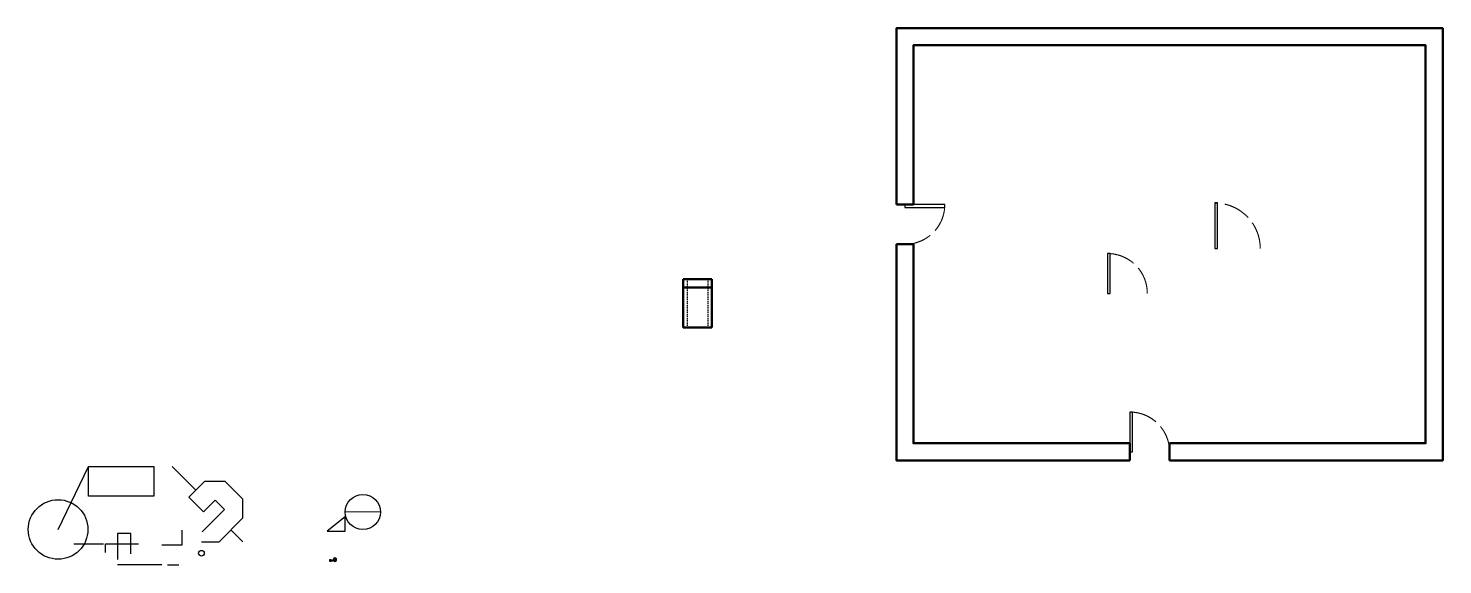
# Model space of a CAD drawing. Header units: millimetres. Extents: x 17707 to 42561, y 9186 to 18621.
import ezdxf

# ---------------------------------------------------------------- set-up
doc = ezdxf.new("R2010")
doc.units = ezdxf.units.MM
doc.header["$LTSCALE"] = 4
doc.linetypes.add('ACAD_ISO02W100', pattern=[15, 12, -3])
doc.linetypes.add('CACHE', pattern=[9.525, 6.35, -3.175])
for name, color, linetype, lineweight in [('14-MENUI_Moyen', 1, 'Continuous', 25), ('CACHE', 2, 'CACHE', 25), ('FIN', 3, 'Continuous', 25), ('FORT', 4, 'Continuous', 50)]:
    doc.layers.add(name, color=color, linetype=linetype, lineweight=lineweight)

# ---------------------------------------------------------------- blocks, each defined once
blk = doc.blocks.new('PORTE SIMPLE 70cm')
blk.add_lwpolyline([(0, 0), (5, 0), (5, 70), (0, 70)], close=True)
at = {"color": 252, "linetype": 'ACAD_ISO02W100', "lineweight": 20, "true_color": 0x939598}
blk.add_arc((0, 0), 70, 0, 90, dxfattribs=at)
blk = doc.blocks.new('PORTE SIMPLE 80cm')
blk.add_lwpolyline([(0, 0), (5, 0), (5, 80), (0, 80)], close=True)
at = {"color": 252, "linetype": 'ACAD_ISO02W100', "lineweight": 20, "true_color": 0x939598}
blk.add_arc((0, 0), 80, 0, 90, dxfattribs=at)

msp = doc.modelspace()

# ---------------------------------------------------------------- linework, layer by layer
at = {"layer": 'CACHE'}
for p, q in [((29287, 14211), (29287, 13361)), ((29647, 14211), (29647, 13361))]:
    msp.add_line(p, q, dxfattribs=at)
at = {"layer": 'FIN'}
for p, q in [((18231, 9806), (18764, 10911)), ((20234, 10911), (20651, 10495)), ((20805, 10649), (20528, 10372)), ((21165, 10649), (20805, 10649)), ((21477, 10337), (21165, 10649)), ((20528, 10372), (20784, 10115)), ((20784, 10115), (20991, 10322)), ((20991, 10322), (21157, 10156)), ((21477, 10008), (21477, 10337)), ((21157, 10156), (20762, 9762)), ((21058, 9589), (21477, 10008)), ((23277, 10027), (22956, 9776)), ((23895, 10108), (23277, 10117)), ((23277, 9776), (23277, 10027)), ((19509, 9733), (19277, 9733)), ((19277, 9733), (19277, 9277)), ((19509, 9379), (19509, 9733)), ((20410, 9538), (20410, 9794)), ((21477, 9589), (21267, 9799)), ((22956, 9776), (23277, 9776)), ((18508, 9555), (19031, 9555)), ((19061, 9401), (19061, 9555)), ((19061, 9555), (19645, 9555)), ((20056, 9538), (20410, 9538)), ((20750, 9589), (21058, 9589)), ((23030, 9270), (23000, 9270)), ((23000, 9270), (23000, 9250)), ((23000, 9250), (23010, 9250)), ((23010, 9250), (23010, 9260)), ((23010, 9260), (23020, 9260)), ((23020, 9260), (23020, 9250)), ((23020, 9250), (23030, 9250)), ((23030, 9250), (23030, 9270)), ((23040, 9270), (23050, 9270)), ((23040, 9250), (23040, 9270)), ((23060, 9250), (23040, 9250)), ((23050, 9270), (23050, 9260)), ((23050, 9260), (23060, 9260)), ((23060, 9260), (23060, 9250)), ((23095, 9305), (23069, 9290)), ((23069, 9290), (23095, 9275)), ((23069, 9290), (23069, 9260)), ((23069, 9260), (23095, 9245)), ((23121, 9290), (23095, 9305)), ((23095, 9275), (23121, 9290)), ((23095, 9275), (23095, 9245)), ((23095, 9245), (23121, 9260)), ((23121, 9260), (23121, 9290)), ((20056, 9186), (19277, 9186)), ((20154, 9186), (20354, 9186))]:
    msp.add_line(p, q, dxfattribs=at)
msp.add_lwpolyline([(18764, 10911), (19914, 10911), (19914, 10392), (18764, 10392)], close=True, dxfattribs=at)
for centre, radius in [((18231, 9806), 524), ((23586, 10112), 309), ((20750, 9389), 50)]:
    msp.add_circle(centre, radius, dxfattribs=at)
at = {"layer": 'FORT'}
for p, q in [((33261, 15521), (32961, 15521)), ((33261, 14821), (32961, 14821)), ((29217, 14211), (29717, 14211)), ((29217, 13361), (29217, 14211)), ((29717, 14211), (29717, 13361)), ((29217, 14061), (29717, 14061)), ((29717, 13361), (29217, 13361)), ((37061, 11321), (37061, 11021)), ((37761, 11321), (37761, 11021))]:
    msp.add_line(p, q, dxfattribs=at)
for points in [[(37761, 11021), (42561, 11021), (42561, 18621), (32961, 18621), (32961, 15521)], [(37761, 11321), (42261, 11321), (42261, 18321), (33261, 18321), (33261, 15521)], [(32961, 14821), (32961, 11021), (37061, 11021)], [(33261, 14821), (33261, 11321), (37061, 11321)]]:
    msp.add_lwpolyline(points, dxfattribs=at)

# ---------------------------------------------------------------- block references
at = {"layer": '14-MENUI_Moyen', "xscale": 10, "yscale": 10, "zscale": 10, "rotation": 270}
msp.add_blockref('PORTE SIMPLE 70cm', (33111, 15521), dxfattribs=at)
at = {"layer": '14-MENUI_Moyen', "xscale": 10, "yscale": 10, "zscale": 10}
for name, p in [('PORTE SIMPLE 80cm', (38554, 14748)), ('PORTE SIMPLE 70cm', (36669, 13959)), ('PORTE SIMPLE 70cm', (37061, 11171))]:
    msp.add_blockref(name, p, dxfattribs=at)

doc.saveas('drawing.dxf')
